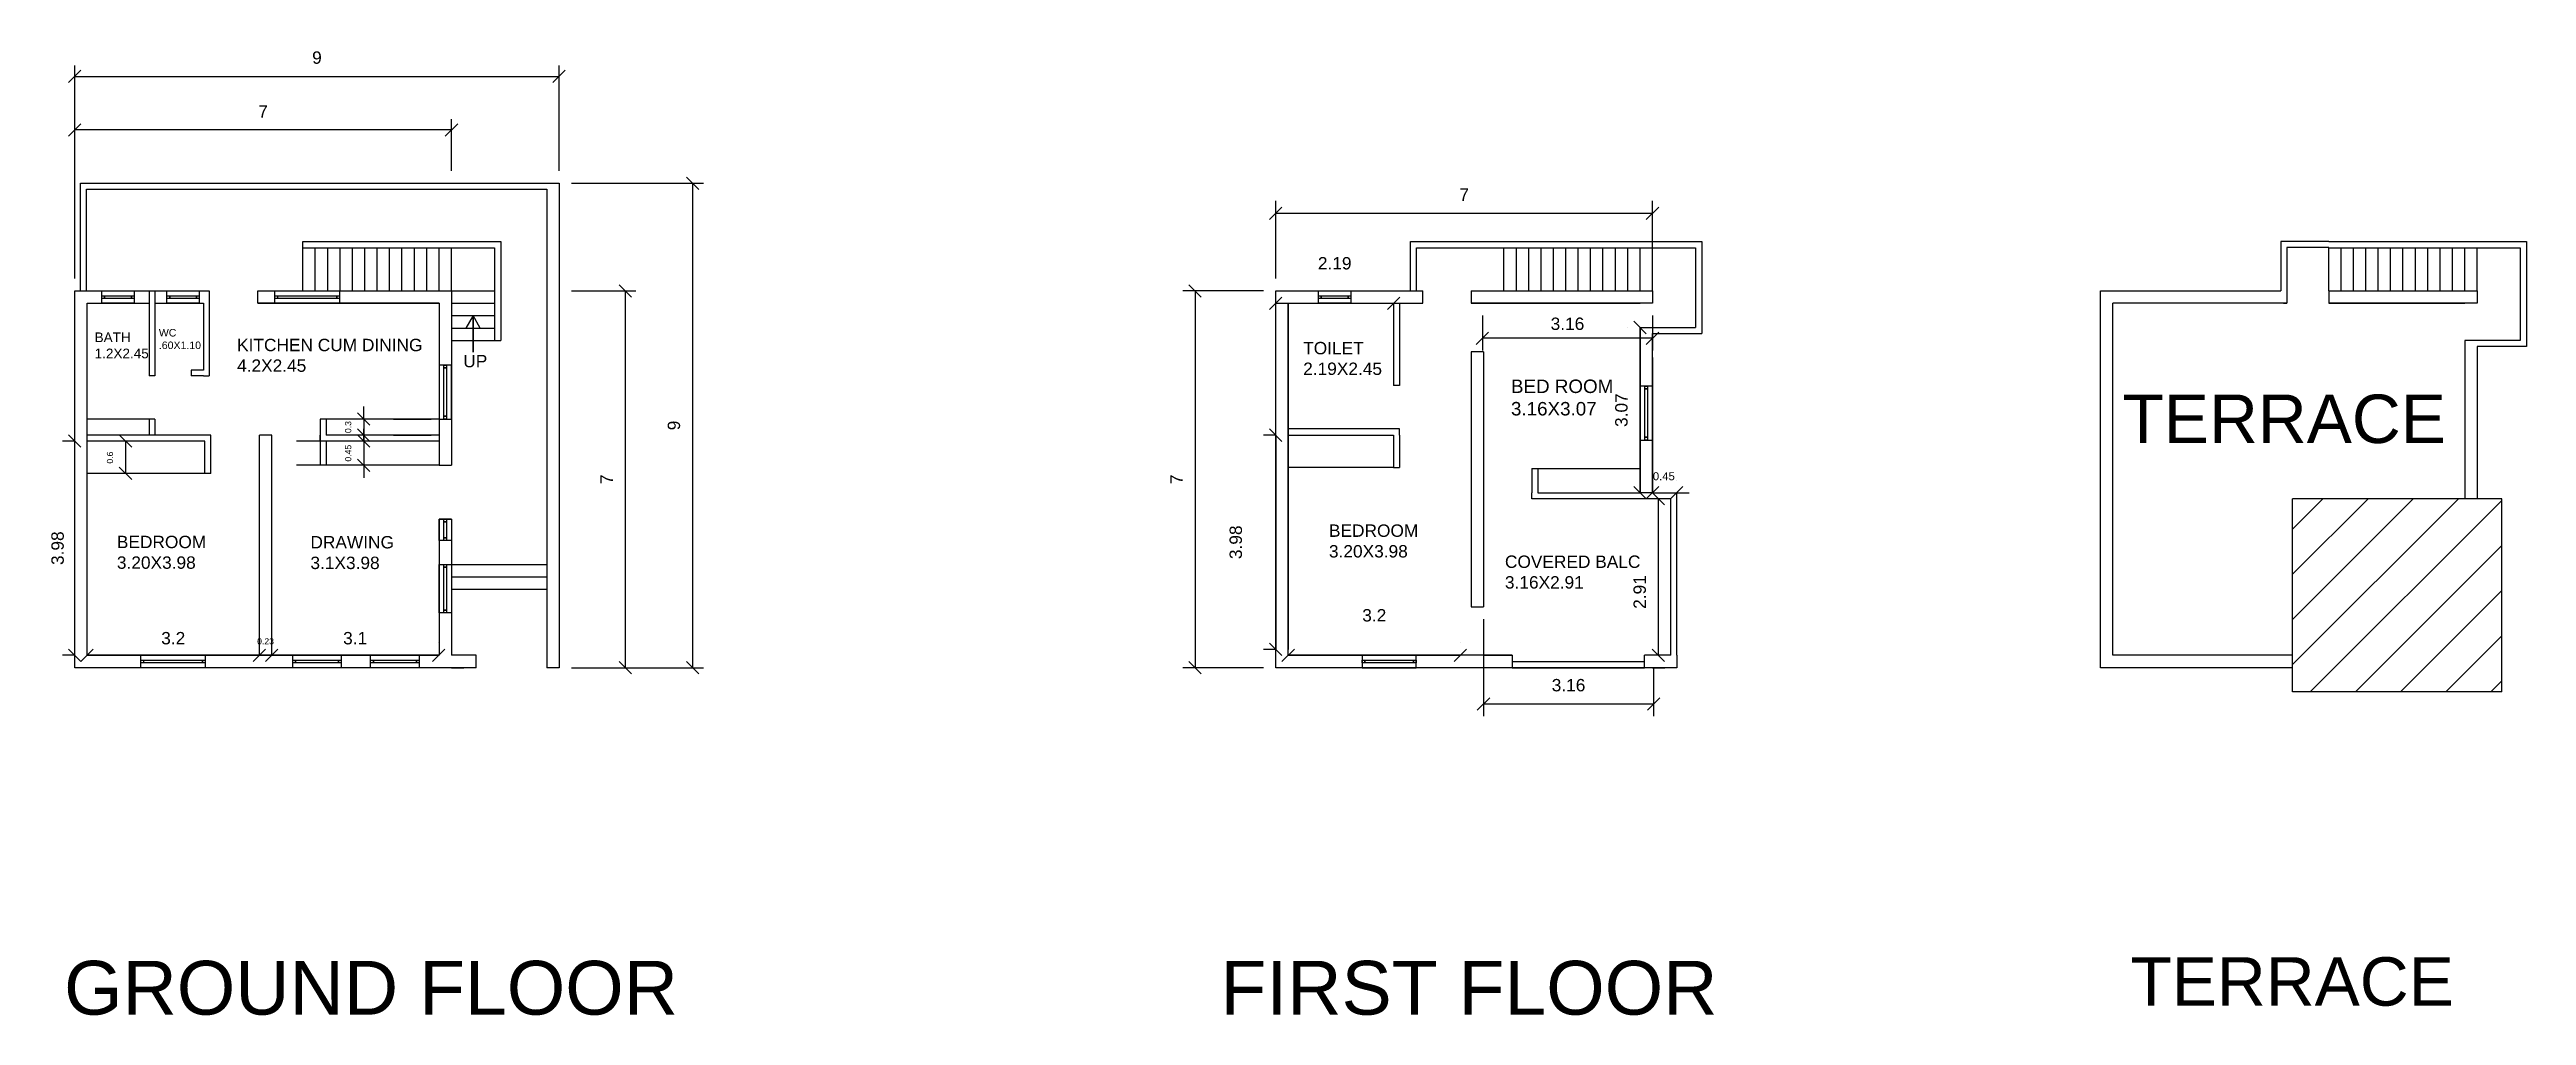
# Model space of a CAD drawing. Header units: metres. Extents: x 1731.6 to 1777.6, y 1634.4 to 1652.4.
import ezdxf

# ---------------------------------------------------------------- set-up
doc = ezdxf.new("R2010")
doc.units = ezdxf.units.M
doc.layers.add('Layer 1', color=5, linetype='Continuous')
doc.styles.get("Standard").update_dxf_attribs({"font": 'arial.ttf'})
doc.dimstyles.new('ISO-25', dxfattribs={"dimtxt": 2.5, "dimasz": 2.5, "dimexe": 1.25, "dimexo": 0.625, "dimtad": 1, "dimtxsty": 'Standard', "dimcen": 2.5, "dimadec": 0, "dimazin": 0, "dimtfac": 1, "dimtmove": 0, "dimatfit": 3, "dimfxl": 1, "dimarcsym": 0})

# ---------------------------------------------------------------- blocks, each defined once
blk = doc.blocks.new('_Oblique')
at = {"color": 0, "linetype": 'ByBlock', "lineweight": -2}
blk.add_line((-0.5, -0.5), (0.5, 0.5), dxfattribs=at)
blk = doc.blocks.new('*D1')
at = {"color": 0, "lineweight": -2, "transparency": 16777216}
for p, q in [((1741.255, 1649.872), (1743.706, 1649.872)), ((1743.506, 1649.872), (1743.506, 1640.872)), ((1741.255, 1640.872), (1743.706, 1640.872))]:
    blk.add_line(p, q, dxfattribs=at)
at = {"layer": 'Defpoints', "color": 0, "transparency": 16777216}
for p in [(1741.025, 1649.872), (1741.025, 1640.872), (1743.506, 1640.872)]:
    blk.add_point(p, dxfattribs=at)
at = {"color": 0, "linetype": 'ByBlock', "lineweight": -2, "transparency": 16777216, "xscale": 0.23, "yscale": 0.23, "zscale": 0.23}
for p, rotation in [((1743.506, 1649.872), 90), ((1743.506, 1640.872), 270)]:
    blk.add_blockref('_Oblique', p, dxfattribs=dict(at, rotation=rotation))
at = {"color": 0, "transparency": 16777216, "insert": (1743.159, 1645.372), "char_height": 0.23, "attachment_point": 5, "rotation": 90}
blk.add_mtext('9', dxfattribs=at)
blk = doc.blocks.new('*D2')
at = {"color": 0, "lineweight": -2, "transparency": 16777216}
for p, q in [((1741.255, 1647.872), (1742.453, 1647.872)), ((1742.253, 1647.872), (1742.253, 1640.872)), ((1741.255, 1640.872), (1742.453, 1640.872))]:
    blk.add_line(p, q, dxfattribs=at)
at = {"layer": 'Defpoints', "color": 0, "transparency": 16777216}
for p in [(1741.025, 1647.872), (1741.025, 1640.872), (1742.253, 1640.872)]:
    blk.add_point(p, dxfattribs=at)
at = {"color": 0, "linetype": 'ByBlock', "lineweight": -2, "transparency": 16777216, "xscale": 0.23, "yscale": 0.23, "zscale": 0.23}
for p, rotation in [((1742.253, 1647.872), 90), ((1742.253, 1640.872), 270)]:
    blk.add_blockref('_Oblique', p, dxfattribs=dict(at, rotation=rotation))
at = {"color": 0, "transparency": 16777216, "insert": (1741.908, 1644.372), "char_height": 0.23, "attachment_point": 5, "rotation": 90}
blk.add_mtext('7', dxfattribs=at)
blk = doc.blocks.new('*D3')
at = {"color": 0, "lineweight": -2, "transparency": 16777216}
for p, q in [((1732.025, 1648.102), (1732.025, 1652.058)), ((1732.025, 1651.858), (1741.025, 1651.858)), ((1741.025, 1650.102), (1741.025, 1652.058))]:
    blk.add_line(p, q, dxfattribs=at)
at = {"layer": 'Defpoints', "color": 0, "transparency": 16777216}
for p in [(1741.025, 1651.858), (1741.025, 1649.872), (1732.025, 1647.872)]:
    blk.add_point(p, dxfattribs=at)
at = {"color": 0, "linetype": 'ByBlock', "lineweight": -2, "transparency": 16777216, "xscale": 0.23, "yscale": 0.23, "zscale": 0.23, "rotation": 180}
blk.add_blockref('_Oblique', (1732.025, 1651.858), dxfattribs=at)
at = {"color": 0, "linetype": 'ByBlock', "lineweight": -2, "transparency": 16777216, "xscale": 0.23, "yscale": 0.23, "zscale": 0.23}
blk.add_blockref('_Oblique', (1741.025, 1651.858), dxfattribs=at)
at = {"color": 0, "transparency": 16777216, "insert": (1736.525, 1652.205), "char_height": 0.23, "attachment_point": 5}
blk.add_mtext('9', dxfattribs=at)
blk = doc.blocks.new('*D4')
at = {"color": 0, "lineweight": -2, "transparency": 16777216}
for p, q in [((1732.025, 1650.102), (1732.025, 1651.062)), ((1739.025, 1650.862), (1732.025, 1650.862)), ((1739.025, 1650.102), (1739.025, 1651.062))]:
    blk.add_line(p, q, dxfattribs=at)
at = {"layer": 'Defpoints', "color": 0, "transparency": 16777216}
for p in [(1732.025, 1650.862), (1732.025, 1649.872), (1739.025, 1649.872)]:
    blk.add_point(p, dxfattribs=at)
at = {"color": 0, "linetype": 'ByBlock', "lineweight": -2, "transparency": 16777216, "xscale": 0.23, "yscale": 0.23, "zscale": 0.23, "rotation": 180}
blk.add_blockref('_Oblique', (1732.025, 1650.862), dxfattribs=at)
at = {"color": 0, "linetype": 'ByBlock', "lineweight": -2, "transparency": 16777216, "xscale": 0.23, "yscale": 0.23, "zscale": 0.23}
blk.add_blockref('_Oblique', (1739.025, 1650.862), dxfattribs=at)
at = {"color": 0, "transparency": 16777216, "insert": (1735.525, 1651.207), "char_height": 0.23, "attachment_point": 5}
blk.add_mtext('7', dxfattribs=at)
blk = doc.blocks.new('*D6')
at = {"color": 0, "lineweight": -2, "transparency": 16777216}
for p, q in [((1732.025, 1645.082), (1731.795, 1645.082)), ((1732.025, 1641.102), (1732.025, 1645.082)), ((1732.025, 1641.102), (1731.795, 1641.102))]:
    blk.add_line(p, q, dxfattribs=at)
at = {"layer": 'Defpoints', "color": 0, "transparency": 16777216}
for p in [(1732.025, 1645.082), (1732.255, 1645.082), (1732.255, 1641.102)]:
    blk.add_point(p, dxfattribs=at)
at = {"color": 0, "linetype": 'ByBlock', "lineweight": -2, "transparency": 16777216, "xscale": 0.23, "yscale": 0.23, "zscale": 0.23}
for p, rotation in [((1732.025, 1645.082), 90), ((1732.025, 1641.102), 270)]:
    blk.add_blockref('_Oblique', p, dxfattribs=dict(at, rotation=rotation))
at = {"color": 0, "transparency": 16777216, "insert": (1731.707, 1643.092), "char_height": 0.23, "attachment_point": 5, "rotation": 90}
blk.add_mtext('3.98', dxfattribs=at)
blk = doc.blocks.new('*D7')
at = {"color": 0, "lineweight": -2, "transparency": 16777216}
for p, q in [((1732.255, 1641.332), (1732.255, 1641.332)), ((1735.455, 1641.332), (1735.455, 1641.332)), ((1732.255, 1641.102), (1735.455, 1641.102))]:
    blk.add_line(p, q, dxfattribs=at)
at = {"layer": 'Defpoints', "color": 0, "transparency": 16777216}
for p in [(1732.255, 1641.102), (1735.455, 1641.102), (1735.455, 1641.102)]:
    blk.add_point(p, dxfattribs=at)
at = {"color": 0, "linetype": 'ByBlock', "lineweight": -2, "transparency": 16777216, "xscale": 0.23, "yscale": 0.23, "zscale": 0.23, "rotation": 180}
blk.add_blockref('_Oblique', (1732.255, 1641.102), dxfattribs=at)
at = {"color": 0, "linetype": 'ByBlock', "lineweight": -2, "transparency": 16777216, "xscale": 0.23, "yscale": 0.23, "zscale": 0.23}
blk.add_blockref('_Oblique', (1735.455, 1641.102), dxfattribs=at)
at = {"color": 0, "transparency": 16777216, "insert": (1733.855, 1641.419), "char_height": 0.23, "attachment_point": 5}
blk.add_mtext('3.2', dxfattribs=at)
blk = doc.blocks.new('*D8')
at = {"color": 0, "lineweight": -2, "transparency": 16777216}
for p, q in [((1735.455, 1641.102), (1735.455, 1641.332)), ((1735.685, 1641.332), (1735.685, 1641.332)), ((1735.455, 1641.102), (1735.225, 1641.102)), ((1735.455, 1641.102), (1735.685, 1641.102)), ((1735.685, 1641.102), (1735.915, 1641.102))]:
    blk.add_line(p, q, dxfattribs=at)
at = {"layer": 'Defpoints', "color": 0, "transparency": 16777216}
for p in [(1735.455, 1640.872), (1735.685, 1641.102), (1735.685, 1641.102)]:
    blk.add_point(p, dxfattribs=at)
at = {"color": 0, "linetype": 'ByBlock', "lineweight": -2, "transparency": 16777216, "xscale": 0.23, "yscale": 0.23, "zscale": 0.23}
blk.add_blockref('_Oblique', (1735.455, 1641.102), dxfattribs=at)
at = {"color": 0, "linetype": 'ByBlock', "lineweight": -2, "transparency": 16777216, "xscale": 0.23, "yscale": 0.23, "zscale": 0.23, "rotation": 180}
blk.add_blockref('_Oblique', (1735.685, 1641.102), dxfattribs=at)
at = {"color": 0, "transparency": 16777216, "insert": (1735.57, 1641.361), "char_height": 0.115, "attachment_point": 5}
blk.add_mtext('0.23', dxfattribs=at)
blk = doc.blocks.new('*D9')
at = {"color": 0, "lineweight": -2, "transparency": 16777216}
for p, q in [((1735.685, 1641.332), (1735.685, 1641.332)), ((1738.785, 1641.332), (1738.785, 1641.332)), ((1735.685, 1641.102), (1738.785, 1641.102))]:
    blk.add_line(p, q, dxfattribs=at)
at = {"layer": 'Defpoints', "color": 0, "transparency": 16777216}
for p in [(1735.685, 1641.102), (1738.785, 1641.102), (1738.785, 1641.102)]:
    blk.add_point(p, dxfattribs=at)
at = {"color": 0, "linetype": 'ByBlock', "lineweight": -2, "transparency": 16777216, "xscale": 0.23, "yscale": 0.23, "zscale": 0.23, "rotation": 180}
blk.add_blockref('_Oblique', (1735.685, 1641.102), dxfattribs=at)
at = {"color": 0, "linetype": 'ByBlock', "lineweight": -2, "transparency": 16777216, "xscale": 0.23, "yscale": 0.23, "zscale": 0.23}
blk.add_blockref('_Oblique', (1738.785, 1641.102), dxfattribs=at)
at = {"color": 0, "transparency": 16777216, "insert": (1737.235, 1641.419), "char_height": 0.23, "attachment_point": 5}
blk.add_mtext('3.1', dxfattribs=at)
blk = doc.blocks.new('*D10')
at = {"color": 0, "lineweight": -2, "transparency": 16777216}
for p, q in [((1732.755, 1645.082), (1732.738, 1645.082)), ((1732.968, 1645.082), (1732.968, 1644.482)), ((1732.755, 1644.482), (1732.738, 1644.482))]:
    blk.add_line(p, q, dxfattribs=at)
at = {"layer": 'Defpoints', "color": 0, "transparency": 16777216}
for p in [(1732.985, 1645.082), (1732.968, 1644.482), (1732.985, 1644.482)]:
    blk.add_point(p, dxfattribs=at)
at = {"color": 0, "linetype": 'ByBlock', "lineweight": -2, "transparency": 16777216, "xscale": 0.23, "yscale": 0.23, "zscale": 0.23}
for p, rotation in [((1732.968, 1645.082), 90), ((1732.968, 1644.482), 270)]:
    blk.add_blockref('_Oblique', p, dxfattribs=dict(at, rotation=rotation))
at = {"color": 0, "transparency": 16777216, "insert": (1732.68, 1644.775), "char_height": 0.115, "attachment_point": 5, "rotation": 90}
blk.add_mtext('0.6', dxfattribs=at)
blk = doc.blocks.new('*D11')
at = {"color": 0, "lineweight": -2, "transparency": 16777216}
for p, q in [((1736.77, 1645.082), (1736.145, 1645.082)), ((1737.395, 1645.082), (1737.395, 1645.312)), ((1737.395, 1645.082), (1737.395, 1644.632)), ((1736.77, 1644.632), (1736.145, 1644.632)), ((1737.395, 1644.632), (1737.395, 1644.402))]:
    blk.add_line(p, q, dxfattribs=at)
at = {"layer": 'Defpoints', "color": 0, "transparency": 16777216}
for p in [(1737.395, 1645.082), (1737.395, 1644.632), (1737.395, 1644.632)]:
    blk.add_point(p, dxfattribs=at)
at = {"color": 0, "linetype": 'ByBlock', "lineweight": -2, "transparency": 16777216, "xscale": 0.23, "yscale": 0.23, "zscale": 0.23}
for p, rotation in [((1737.395, 1645.082), 270), ((1737.395, 1644.632), 90)]:
    blk.add_blockref('_Oblique', p, dxfattribs=dict(at, rotation=rotation))
at = {"color": 0, "transparency": 16777216, "insert": (1737.106, 1644.857), "char_height": 0.115, "attachment_point": 5, "rotation": 90}
blk.add_mtext('0.45', dxfattribs=at)
blk = doc.blocks.new('*D12')
at = {"color": 0, "lineweight": -2, "transparency": 16777216}
for p, q in [((1737.395, 1645.492), (1737.395, 1645.722)), ((1737.395, 1645.492), (1737.395, 1645.192)), ((1737.947, 1645.492), (1738.645, 1645.492)), ((1737.395, 1645.192), (1737.395, 1644.962)), ((1737.947, 1645.192), (1738.645, 1645.192))]:
    blk.add_line(p, q, dxfattribs=at)
at = {"layer": 'Defpoints', "color": 0, "transparency": 16777216}
for p in [(1737.322, 1645.492), (1737.322, 1645.192), (1737.395, 1645.192)]:
    blk.add_point(p, dxfattribs=at)
at = {"color": 0, "linetype": 'ByBlock', "lineweight": -2, "transparency": 16777216, "xscale": 0.23, "yscale": 0.23, "zscale": 0.23}
for p, rotation in [((1737.395, 1645.492), 270), ((1737.395, 1645.192), 90)]:
    blk.add_blockref('_Oblique', p, dxfattribs=dict(at, rotation=rotation))
at = {"color": 0, "transparency": 16777216, "insert": (1737.106, 1645.342), "char_height": 0.115, "attachment_point": 5, "rotation": 90}
blk.add_mtext('0.3', dxfattribs=at)
blk = doc.blocks.new('*D14')
at = {"color": 0, "lineweight": -2, "transparency": 16777216}
for p, q in [((1761.341, 1644.122), (1761.111, 1644.122)), ((1761.341, 1644.352), (1761.341, 1644.352)), ((1761.341, 1644.122), (1761.791, 1644.122)), ((1761.791, 1644.352), (1761.791, 1644.352)), ((1761.791, 1644.122), (1762.021, 1644.122))]:
    blk.add_line(p, q, dxfattribs=at)
at = {"layer": 'Defpoints', "color": 0, "transparency": 16777216}
for p in [(1761.341, 1644.122), (1761.791, 1644.122), (1761.791, 1644.122)]:
    blk.add_point(p, dxfattribs=at)
at = {"color": 0, "linetype": 'ByBlock', "lineweight": -2, "transparency": 16777216, "xscale": 0.23, "yscale": 0.23, "zscale": 0.23}
blk.add_blockref('_Oblique', (1761.341, 1644.122), dxfattribs=at)
at = {"color": 0, "linetype": 'ByBlock', "lineweight": -2, "transparency": 16777216, "xscale": 0.23, "yscale": 0.23, "zscale": 0.23, "rotation": 180}
blk.add_blockref('_Oblique', (1761.791, 1644.122), dxfattribs=at)
at = {"color": 0, "transparency": 16777216, "insert": (1761.551, 1644.428), "char_height": 0.15, "attachment_point": 5}
blk.add_mtext('0.45', dxfattribs=at)
blk = doc.blocks.new('*D15')
at = {"color": 0, "lineweight": -2, "transparency": 16777216}
for p, q in [((1758.201, 1641.772), (1758.201, 1639.969)), ((1761.361, 1640.872), (1761.361, 1639.969)), ((1758.201, 1640.199), (1761.361, 1640.199))]:
    blk.add_line(p, q, dxfattribs=at)
at = {"layer": 'Defpoints', "color": 0, "transparency": 16777216}
for p in [(1758.201, 1642.002), (1761.361, 1641.102), (1761.361, 1640.199)]:
    blk.add_point(p, dxfattribs=at)
at = {"color": 0, "linetype": 'ByBlock', "lineweight": -2, "transparency": 16777216, "xscale": 0.23, "yscale": 0.23, "zscale": 0.23, "rotation": 180}
blk.add_blockref('_Oblique', (1758.201, 1640.199), dxfattribs=at)
at = {"color": 0, "linetype": 'ByBlock', "lineweight": -2, "transparency": 16777216, "xscale": 0.23, "yscale": 0.23, "zscale": 0.23}
blk.add_blockref('_Oblique', (1761.361, 1640.199), dxfattribs=at)
at = {"color": 0, "transparency": 16777216, "insert": (1759.781, 1640.546), "char_height": 0.23, "attachment_point": 5}
blk.add_mtext('3.16', dxfattribs=at)
blk = doc.blocks.new('*D16')
at = {"color": 0, "lineweight": -2, "transparency": 16777216}
for p, q in [((1761.451, 1644.012), (1761.221, 1644.012)), ((1761.451, 1641.102), (1761.451, 1644.012)), ((1761.451, 1641.102), (1761.221, 1641.102))]:
    blk.add_line(p, q, dxfattribs=at)
at = {"layer": 'Defpoints', "color": 0, "transparency": 16777216}
for p in [(1761.451, 1644.012), (1761.681, 1644.012), (1761.681, 1641.102)]:
    blk.add_point(p, dxfattribs=at)
at = {"color": 0, "linetype": 'ByBlock', "lineweight": -2, "transparency": 16777216, "xscale": 0.23, "yscale": 0.23, "zscale": 0.23}
for p, rotation in [((1761.451, 1644.012), 90), ((1761.451, 1641.102), 270)]:
    blk.add_blockref('_Oblique', p, dxfattribs=dict(at, rotation=rotation))
at = {"color": 0, "transparency": 16777216, "insert": (1761.104, 1642.278), "char_height": 0.23, "attachment_point": 5, "rotation": 90}
blk.add_mtext('2.91', dxfattribs=at)
blk = doc.blocks.new('*D17')
at = {"color": 0, "lineweight": -2, "transparency": 16777216}
for p, q in [((1754.111, 1647.872), (1752.612, 1647.872)), ((1752.842, 1647.872), (1752.842, 1640.872)), ((1754.111, 1640.872), (1752.612, 1640.872))]:
    blk.add_line(p, q, dxfattribs=at)
at = {"layer": 'Defpoints', "color": 0, "transparency": 16777216}
for p in [(1754.341, 1647.872), (1752.842, 1640.872), (1754.341, 1640.872)]:
    blk.add_point(p, dxfattribs=at)
at = {"color": 0, "linetype": 'ByBlock', "lineweight": -2, "transparency": 16777216, "xscale": 0.23, "yscale": 0.23, "zscale": 0.23}
for p, rotation in [((1752.842, 1647.872), 90), ((1752.842, 1640.872), 270)]:
    blk.add_blockref('_Oblique', p, dxfattribs=dict(at, rotation=rotation))
at = {"color": 0, "transparency": 16777216, "insert": (1752.497, 1644.372), "char_height": 0.23, "attachment_point": 5, "rotation": 90}
blk.add_mtext('7', dxfattribs=at)
blk = doc.blocks.new('*D18')
at = {"color": 0, "lineweight": -2, "transparency": 16777216}
for p, q in [((1754.341, 1648.102), (1754.341, 1649.545)), ((1761.341, 1648.102), (1761.341, 1649.545)), ((1754.341, 1649.315), (1761.341, 1649.315))]:
    blk.add_line(p, q, dxfattribs=at)
at = {"layer": 'Defpoints', "color": 0, "transparency": 16777216}
for p in [(1761.341, 1649.315), (1754.341, 1647.872), (1761.341, 1647.872)]:
    blk.add_point(p, dxfattribs=at)
at = {"color": 0, "linetype": 'ByBlock', "lineweight": -2, "transparency": 16777216, "xscale": 0.23, "yscale": 0.23, "zscale": 0.23, "rotation": 180}
blk.add_blockref('_Oblique', (1754.341, 1649.315), dxfattribs=at)
at = {"color": 0, "linetype": 'ByBlock', "lineweight": -2, "transparency": 16777216, "xscale": 0.23, "yscale": 0.23, "zscale": 0.23}
blk.add_blockref('_Oblique', (1761.341, 1649.315), dxfattribs=at)
at = {"color": 0, "transparency": 16777216, "insert": (1757.841, 1649.66), "char_height": 0.23, "attachment_point": 5}
blk.add_mtext('7', dxfattribs=at)
blk = doc.blocks.new('*D19')
at = {"color": 0, "lineweight": -2, "transparency": 16777216}
for p, q in [((1760.881, 1647.192), (1760.881, 1647.192)), ((1761.111, 1644.122), (1761.111, 1647.192)), ((1760.881, 1644.122), (1760.881, 1644.122))]:
    blk.add_line(p, q, dxfattribs=at)
at = {"layer": 'Defpoints', "color": 0, "transparency": 16777216}
for p in [(1761.111, 1647.192), (1761.111, 1647.192), (1761.111, 1644.122)]:
    blk.add_point(p, dxfattribs=at)
at = {"color": 0, "linetype": 'ByBlock', "lineweight": -2, "transparency": 16777216, "xscale": 0.23, "yscale": 0.23, "zscale": 0.23}
for p, rotation in [((1761.111, 1647.192), 90), ((1761.111, 1644.122), 270)]:
    blk.add_blockref('_Oblique', p, dxfattribs=dict(at, rotation=rotation))
at = {"color": 0, "transparency": 16777216, "insert": (1760.764, 1645.657), "char_height": 0.23, "attachment_point": 5, "rotation": 90}
blk.add_mtext('3.07', dxfattribs=at)
blk = doc.blocks.new('*D20')
at = {"color": 0, "lineweight": -2, "transparency": 16777216}
for p, q in [((1758.181, 1647.412), (1758.181, 1646.762)), ((1761.341, 1647.412), (1761.341, 1646.762)), ((1761.341, 1646.992), (1758.181, 1646.992))]:
    blk.add_line(p, q, dxfattribs=at)
at = {"layer": 'Defpoints', "color": 0, "transparency": 16777216}
for p in [(1758.181, 1647.642), (1761.341, 1647.642), (1758.181, 1646.992)]:
    blk.add_point(p, dxfattribs=at)
at = {"color": 0, "linetype": 'ByBlock', "lineweight": -2, "transparency": 16777216, "xscale": 0.23, "yscale": 0.23, "zscale": 0.23, "rotation": 180}
blk.add_blockref('_Oblique', (1758.181, 1646.992), dxfattribs=at)
at = {"color": 0, "linetype": 'ByBlock', "lineweight": -2, "transparency": 16777216, "xscale": 0.23, "yscale": 0.23, "zscale": 0.23}
blk.add_blockref('_Oblique', (1761.341, 1646.992), dxfattribs=at)
at = {"color": 0, "transparency": 16777216, "insert": (1759.761, 1647.26), "char_height": 0.23, "attachment_point": 5}
blk.add_mtext('3.16', dxfattribs=at)
blk = doc.blocks.new('*D21')
at = {"color": 0, "lineweight": -2, "transparency": 16777216}
for p, q in [((1754.341, 1647.872), (1754.341, 1647.872)), ((1754.341, 1647.642), (1756.531, 1647.642)), ((1756.531, 1647.872), (1756.531, 1647.872))]:
    blk.add_line(p, q, dxfattribs=at)
at = {"layer": 'Defpoints', "color": 0, "transparency": 16777216}
for p in [(1754.341, 1647.642), (1756.531, 1647.642), (1756.531, 1647.642)]:
    blk.add_point(p, dxfattribs=at)
at = {"color": 0, "linetype": 'ByBlock', "lineweight": -2, "transparency": 16777216, "xscale": 0.23, "yscale": 0.23, "zscale": 0.23, "rotation": 180}
blk.add_blockref('_Oblique', (1754.341, 1647.642), dxfattribs=at)
at = {"color": 0, "linetype": 'ByBlock', "lineweight": -2, "transparency": 16777216, "xscale": 0.23, "yscale": 0.23, "zscale": 0.23}
blk.add_blockref('_Oblique', (1756.531, 1647.642), dxfattribs=at)
at = {"color": 0, "transparency": 16777216, "insert": (1755.436, 1648.384), "char_height": 0.23, "attachment_point": 5}
blk.add_mtext('2.19', dxfattribs=at)
blk = doc.blocks.new('*D22')
at = {"color": 0, "lineweight": -2, "transparency": 16777216}
for p, q in [((1754.571, 1641.332), (1754.571, 1641.332)), ((1757.771, 1641.332), (1757.771, 1641.332)), ((1754.571, 1641.102), (1757.771, 1641.102))]:
    blk.add_line(p, q, dxfattribs=at)
at = {"layer": 'Defpoints', "color": 0, "transparency": 16777216}
for p in [(1754.571, 1641.102), (1757.771, 1641.102), (1757.771, 1641.102)]:
    blk.add_point(p, dxfattribs=at)
at = {"color": 0, "linetype": 'ByBlock', "lineweight": -2, "transparency": 16777216, "xscale": 0.23, "yscale": 0.23, "zscale": 0.23, "rotation": 180}
blk.add_blockref('_Oblique', (1754.571, 1641.102), dxfattribs=at)
at = {"color": 0, "linetype": 'ByBlock', "lineweight": -2, "transparency": 16777216, "xscale": 0.23, "yscale": 0.23, "zscale": 0.23}
blk.add_blockref('_Oblique', (1757.771, 1641.102), dxfattribs=at)
at = {"color": 0, "transparency": 16777216, "insert": (1756.171, 1641.844), "char_height": 0.23, "attachment_point": 5}
blk.add_mtext('3.2', dxfattribs=at)
blk = doc.blocks.new('*D23')
at = {"color": 0, "lineweight": -2, "transparency": 16777216}
for p, q in [((1754.341, 1645.192), (1754.111, 1645.192)), ((1754.341, 1645.192), (1754.341, 1641.212)), ((1754.341, 1641.212), (1754.111, 1641.212))]:
    blk.add_line(p, q, dxfattribs=at)
at = {"layer": 'Defpoints', "color": 0, "transparency": 16777216}
for p in [(1754.571, 1645.192), (1754.341, 1641.212), (1754.571, 1641.212)]:
    blk.add_point(p, dxfattribs=at)
at = {"color": 0, "linetype": 'ByBlock', "lineweight": -2, "transparency": 16777216, "xscale": 0.23, "yscale": 0.23, "zscale": 0.23}
for p, rotation in [((1754.341, 1645.192), 90), ((1754.341, 1641.212), 270)]:
    blk.add_blockref('_Oblique', p, dxfattribs=dict(at, rotation=rotation))
at = {"color": 0, "transparency": 16777216, "insert": (1753.599, 1643.202), "char_height": 0.23, "attachment_point": 5, "rotation": 90}
blk.add_mtext('3.98', dxfattribs=at)

msp = doc.modelspace()

# ---------------------------------------------------------------- hatches: boundary and pattern name
h = msp.add_hatch()
h.set_pattern_fill('ANSI31', color=256, scale=0.186781)
h.set_pattern_definition([(45, (-13.8993, 2.24267), (-0.4193349, 0.4193349), [])])
h.paths.add_polyline_path([(1777.122, 1644.012), (1776.665, 1644.012), (1776.435, 1644.012), (1773.233, 1644.012), (1773.233, 1641.102), (1773.233, 1640.872), (1773.233, 1640.422), (1777.122, 1640.422), (1777.122, 1640.872), (1777.122, 1641.102)])

# ---------------------------------------------------------------- linework, layer by layer
for p, q in [((1732.133, 1649.872), (1741.025, 1649.872)), ((1732.133, 1647.872), (1732.133, 1649.872)), ((1732.243, 1647.872), (1732.243, 1649.762)), ((1732.243, 1649.762), (1740.795, 1649.762)), ((1740.795, 1649.762), (1740.795, 1640.872)), ((1741.025, 1649.872), (1741.025, 1640.872)), ((1736.265, 1647.872), (1736.265, 1648.787)), ((1736.265, 1648.787), (1739.94, 1648.787)), ((1736.265, 1648.672), (1739.825, 1648.672)), ((1736.495, 1647.872), (1736.495, 1648.672)), ((1736.725, 1647.872), (1736.725, 1648.672)), ((1736.955, 1647.872), (1736.955, 1648.672)), ((1737.185, 1647.872), (1737.185, 1648.672)), ((1737.415, 1647.872), (1737.415, 1648.672)), ((1737.645, 1647.872), (1737.645, 1648.672)), ((1737.875, 1647.872), (1737.875, 1648.672)), ((1738.105, 1647.872), (1738.105, 1648.672)), ((1738.335, 1647.872), (1738.335, 1648.672)), ((1738.565, 1647.872), (1738.565, 1648.672)), ((1738.795, 1647.872), (1738.795, 1648.672)), ((1739.025, 1647.872), (1739.025, 1648.672)), ((1739.825, 1648.672), (1739.825, 1646.952)), ((1739.94, 1648.787), (1739.94, 1646.952)), ((1756.843, 1648.787), (1758.581, 1648.787)), ((1756.843, 1647.872), (1756.843, 1648.787)), ((1756.953, 1647.872), (1756.953, 1648.672)), ((1756.953, 1648.672), (1758.581, 1648.672)), ((1758.581, 1648.787), (1762.256, 1648.787)), ((1758.581, 1648.672), (1762.141, 1648.672)), ((1758.581, 1647.872), (1758.581, 1648.672)), ((1758.811, 1647.872), (1758.811, 1648.672)), ((1759.041, 1647.872), (1759.041, 1648.672)), ((1759.271, 1647.872), (1759.271, 1648.672)), ((1759.501, 1647.872), (1759.501, 1648.672)), ((1759.731, 1647.872), (1759.731, 1648.672)), ((1759.961, 1647.872), (1759.961, 1648.672)), ((1760.191, 1647.872), (1760.191, 1648.672)), ((1760.421, 1647.872), (1760.421, 1648.672)), ((1760.651, 1647.872), (1760.651, 1648.672)), ((1760.881, 1647.872), (1760.881, 1648.672)), ((1761.111, 1647.872), (1761.111, 1648.672)), ((1761.341, 1647.872), (1761.341, 1648.672)), ((1762.141, 1648.672), (1762.141, 1647.192)), ((1762.256, 1648.787), (1762.256, 1647.082)), ((1773.905, 1648.787), (1773.015, 1648.787)), ((1773.015, 1648.787), (1773.015, 1647.872)), ((1773.905, 1648.677), (1773.125, 1648.677)), ((1773.125, 1648.677), (1773.125, 1647.872)), ((1773.905, 1648.787), (1777.58, 1648.787)), ((1773.905, 1647.872), (1773.905, 1648.677)), ((1773.905, 1648.672), (1777.465, 1648.672)), ((1774.135, 1647.872), (1774.135, 1648.672)), ((1774.365, 1647.872), (1774.365, 1648.672)), ((1774.595, 1647.872), (1774.595, 1648.672)), ((1774.825, 1647.872), (1774.825, 1648.672)), ((1775.055, 1647.872), (1775.055, 1648.672)), ((1775.285, 1647.872), (1775.285, 1648.672)), ((1775.515, 1647.872), (1775.515, 1648.672)), ((1775.745, 1647.872), (1775.745, 1648.672)), ((1775.975, 1647.872), (1775.975, 1648.672)), ((1776.205, 1647.872), (1776.205, 1648.672)), ((1776.435, 1647.872), (1776.435, 1648.672)), ((1776.665, 1647.872), (1776.665, 1648.672)), ((1777.465, 1648.672), (1777.465, 1646.952)), ((1777.58, 1648.787), (1777.58, 1646.952)), ((1732.025, 1640.872), (1732.025, 1647.872)), ((1732.025, 1647.872), (1734.525, 1647.872)), ((1732.255, 1647.642), (1733.405, 1647.642)), ((1732.255, 1641.102), (1732.255, 1647.642)), ((1733.405, 1647.872), (1733.405, 1646.292)), ((1733.515, 1647.872), (1733.515, 1646.292)), ((1733.515, 1647.642), (1734.415, 1647.642)), ((1734.415, 1647.642), (1734.415, 1646.402)), ((1734.525, 1647.872), (1734.525, 1646.292)), ((1734.525, 1647.642), (1734.525, 1646.292)), ((1735.425, 1647.642), (1735.425, 1647.872)), ((1735.425, 1647.872), (1739.025, 1647.872)), ((1738.795, 1647.642), (1735.425, 1647.642)), ((1735.425, 1647.642), (1738.795, 1647.642)), ((1738.795, 1647.642), (1738.795, 1644.632)), ((1739.025, 1647.872), (1739.025, 1644.632)), ((1739.025, 1647.872), (1739.825, 1647.872)), ((1739.025, 1647.642), (1739.825, 1647.642)), ((1754.341, 1640.872), (1754.341, 1647.872)), ((1754.341, 1647.872), (1757.071, 1647.872)), ((1754.341, 1647.872), (1756.531, 1647.872)), ((1754.571, 1641.102), (1754.571, 1647.642)), ((1754.571, 1647.642), (1757.071, 1647.642)), ((1754.571, 1647.642), (1754.571, 1645.192)), ((1756.531, 1647.642), (1756.531, 1646.112)), ((1756.641, 1647.642), (1756.641, 1646.112)), ((1757.071, 1647.642), (1757.071, 1647.872)), ((1757.971, 1647.872), (1761.341, 1647.872)), ((1757.971, 1647.872), (1757.971, 1647.642)), ((1757.971, 1647.642), (1761.111, 1647.642)), ((1761.341, 1647.642), (1757.971, 1647.642)), ((1761.341, 1647.642), (1758.181, 1647.642)), ((1761.341, 1647.872), (1761.341, 1647.642)), ((1769.665, 1640.872), (1769.665, 1647.872)), ((1769.665, 1647.872), (1773.015, 1647.872)), ((1769.895, 1641.102), (1769.895, 1647.642)), ((1773.125, 1647.642), (1769.895, 1647.642)), ((1773.065, 1647.642), (1773.125, 1647.642)), ((1773.125, 1647.872), (1773.125, 1647.872)), ((1773.125, 1647.872), (1773.125, 1647.642)), ((1773.905, 1647.872), (1776.665, 1647.872)), ((1773.905, 1647.872), (1773.905, 1647.642)), ((1776.665, 1647.642), (1773.905, 1647.642)), ((1773.905, 1647.642), (1776.435, 1647.642)), ((1776.665, 1647.872), (1776.665, 1647.642)), ((1739.025, 1647.412), (1739.825, 1647.412)), ((1739.025, 1647.182), (1739.825, 1647.182)), ((1739.425, 1647.412), (1739.292, 1647.182)), ((1739.292, 1647.182), (1739.558, 1647.182)), ((1739.425, 1647.412), (1739.425, 1646.731)), ((1739.425, 1646.731), (1739.425, 1647.412)), ((1739.558, 1647.182), (1739.425, 1647.412)), ((1761.111, 1647.192), (1761.111, 1644.122)), ((1761.111, 1647.192), (1762.141, 1647.192)), ((1739.025, 1646.952), (1739.94, 1646.952)), ((1757.971, 1646.742), (1757.971, 1642.002)), ((1758.201, 1646.742), (1757.971, 1646.742)), ((1758.201, 1646.742), (1758.201, 1642.002)), ((1761.341, 1644.122), (1761.341, 1647.082)), ((1761.341, 1647.082), (1762.256, 1647.082)), ((1776.435, 1646.952), (1776.435, 1644.012)), ((1777.465, 1646.952), (1776.435, 1646.952)), ((1777.58, 1646.842), (1776.665, 1646.842)), ((1776.665, 1646.842), (1776.665, 1644.012)), ((1777.58, 1646.952), (1777.58, 1646.842)), ((1733.515, 1646.292), (1733.405, 1646.292)), ((1734.415, 1646.402), (1734.185, 1646.402)), ((1734.185, 1646.402), (1734.185, 1646.292)), ((1734.415, 1646.292), (1734.185, 1646.292)), ((1734.415, 1646.292), (1734.525, 1646.292)), ((1761.341, 1646.632), (1761.341, 1644.122)), ((1756.641, 1646.112), (1756.531, 1646.112)), ((1733.515, 1645.492), (1732.255, 1645.492)), ((1733.405, 1645.492), (1733.405, 1645.192)), ((1733.515, 1645.492), (1733.515, 1645.192)), ((1738.795, 1645.492), (1736.585, 1645.492)), ((1736.585, 1645.492), (1736.585, 1644.632)), ((1736.695, 1645.492), (1736.695, 1645.192)), ((1734.555, 1645.192), (1732.255, 1645.192)), ((1734.445, 1645.082), (1732.255, 1645.082)), ((1734.445, 1644.482), (1734.445, 1645.082)), ((1734.555, 1645.082), (1734.555, 1645.192)), ((1734.555, 1644.482), (1734.555, 1645.082)), ((1735.455, 1641.102), (1735.455, 1645.192)), ((1735.685, 1645.192), (1735.455, 1645.192)), ((1735.685, 1641.102), (1735.685, 1645.192)), ((1736.585, 1645.082), (1736.585, 1645.192)), ((1738.795, 1645.192), (1736.695, 1645.192)), ((1738.795, 1645.082), (1736.695, 1645.082)), ((1736.695, 1645.082), (1736.695, 1644.632)), ((1756.641, 1645.312), (1754.571, 1645.312)), ((1754.571, 1645.192), (1756.531, 1645.192)), ((1754.571, 1645.192), (1754.571, 1641.212)), ((1756.531, 1645.192), (1756.531, 1644.592)), ((1756.641, 1645.192), (1756.641, 1645.312)), ((1756.641, 1645.192), (1756.641, 1644.592)), ((1734.555, 1644.482), (1732.255, 1644.482)), ((1738.795, 1644.632), (1736.585, 1644.632)), ((1738.795, 1644.632), (1739.025, 1644.632)), ((1756.531, 1644.592), (1754.571, 1644.592)), ((1756.531, 1644.592), (1756.641, 1644.592)), ((1759.101, 1644.572), (1761.111, 1644.572)), ((1759.101, 1644.572), (1759.101, 1644.122)), ((1759.211, 1644.572), (1759.211, 1644.122)), ((1759.101, 1644.012), (1759.101, 1644.122)), ((1761.681, 1644.012), (1759.101, 1644.012)), ((1759.211, 1644.122), (1761.111, 1644.122)), ((1759.211, 1644.122), (1761.111, 1644.122)), ((1761.341, 1644.122), (1761.791, 1644.122)), ((1761.681, 1641.102), (1761.681, 1644.012)), ((1761.791, 1641.102), (1761.791, 1644.122)), ((1777.122, 1644.012), (1773.233, 1644.012)), ((1773.233, 1640.422), (1773.233, 1644.012)), ((1777.122, 1640.422), (1777.122, 1644.012)), ((1739.025, 1643.632), (1738.795, 1643.632)), ((1738.795, 1643.632), (1738.795, 1641.102)), ((1739.025, 1643.632), (1739.025, 1641.102)), ((1739.025, 1642.789), (1740.795, 1642.789)), ((1739.025, 1642.559), (1740.795, 1642.559)), ((1739.025, 1642.329), (1740.795, 1642.329)), ((1757.971, 1642.002), (1758.201, 1642.002)), ((1739.482, 1640.872), (1732.025, 1640.872)), ((1738.795, 1641.102), (1732.255, 1641.102)), ((1735.685, 1641.102), (1738.795, 1641.102)), ((1739.482, 1641.102), (1739.025, 1641.102)), ((1739.025, 1640.872), (1739.255, 1640.872)), ((1739.025, 1640.872), (1739.255, 1640.872)), ((1739.482, 1640.872), (1739.482, 1641.102)), ((1741.025, 1640.872), (1740.795, 1640.872)), ((1761.791, 1640.872), (1754.341, 1640.872)), ((1757.971, 1641.102), (1754.571, 1641.102)), ((1758.201, 1641.102), (1757.971, 1641.102)), ((1758.736, 1641.102), (1758.201, 1641.102)), ((1758.201, 1641.102), (1758.736, 1641.102)), ((1758.736, 1641.102), (1758.736, 1640.872)), ((1761.194, 1640.982), (1758.736, 1640.982)), ((1758.736, 1640.872), (1761.194, 1640.872)), ((1761.681, 1641.102), (1761.194, 1641.102)), ((1761.194, 1640.872), (1761.194, 1641.102)), ((1761.341, 1640.872), (1761.571, 1640.872)), ((1761.341, 1640.872), (1761.571, 1640.872)), ((1761.681, 1641.102), (1761.681, 1641.102)), ((1761.791, 1641.102), (1761.791, 1640.872)), ((1773.233, 1640.872), (1769.665, 1640.872)), ((1773.233, 1641.102), (1769.895, 1641.102)), ((1777.122, 1640.422), (1773.233, 1640.422))]:
    msp.add_line(p, q)
msp.add_lwpolyline([(1777.122, 1640.872), (1777.122, 1641.102)])
at = {"layer": 'Layer 1'}
for p, q in [((1735.743, 1647.872), (1736.943, 1647.872)), ((1735.743, 1647.642), (1735.743, 1647.872)), ((1736.943, 1647.642), (1735.743, 1647.642)), ((1735.793, 1647.782), (1736.893, 1647.782)), ((1736.893, 1647.732), (1735.793, 1647.732)), ((1736.893, 1647.782), (1736.893, 1647.732)), ((1736.943, 1647.872), (1736.943, 1647.642)), ((1739.025, 1646.492), (1738.795, 1646.492)), ((1738.795, 1646.492), (1738.795, 1645.492)), ((1739.025, 1645.492), (1739.025, 1646.492)), ((1761.341, 1646.102), (1761.111, 1646.102)), ((1761.111, 1646.102), (1761.111, 1645.102)), ((1761.341, 1645.102), (1761.341, 1646.102)), ((1738.795, 1645.492), (1739.025, 1645.492)), ((1761.111, 1645.102), (1761.341, 1645.102)), ((1738.795, 1643.632), (1739.025, 1643.632)), ((1738.795, 1643.232), (1738.795, 1643.632)), ((1739.025, 1643.632), (1739.025, 1643.232)), ((1739.025, 1643.232), (1738.795, 1643.232)), ((1738.795, 1642.789), (1739.025, 1642.789)), ((1738.795, 1641.889), (1738.795, 1642.789)), ((1739.025, 1642.789), (1739.025, 1641.889)), ((1739.025, 1641.889), (1738.795, 1641.889)), ((1733.25, 1641.102), (1734.45, 1641.102)), ((1733.25, 1640.872), (1733.25, 1641.102)), ((1734.45, 1640.872), (1733.25, 1640.872)), ((1733.3, 1641.012), (1734.4, 1641.012)), ((1734.4, 1640.962), (1733.3, 1640.962)), ((1734.4, 1641.012), (1734.4, 1640.962)), ((1734.45, 1641.102), (1734.45, 1640.872)), ((1736.075, 1640.872), (1736.075, 1641.102)), ((1736.075, 1641.102), (1736.975, 1641.102)), ((1736.975, 1640.872), (1736.075, 1640.872)), ((1736.975, 1641.102), (1736.975, 1640.872)), ((1737.523, 1640.872), (1737.523, 1641.102)), ((1737.523, 1641.102), (1738.423, 1641.102)), ((1738.423, 1640.872), (1737.523, 1640.872)), ((1738.423, 1641.102), (1738.423, 1640.872)), ((1756.947, 1641.102), (1755.947, 1641.102)), ((1755.947, 1641.102), (1755.947, 1640.872)), ((1755.947, 1640.872), (1756.947, 1640.872)), ((1756.947, 1640.872), (1756.947, 1641.102))]:
    msp.add_line(p, q, dxfattribs=at)
for points in [[(1732.53, 1647.872), (1733.13, 1647.872), (1733.13, 1647.642), (1732.53, 1647.642)], [(1732.53, 1647.782), (1732.58, 1647.782), (1732.58, 1647.732), (1732.53, 1647.732)], [(1732.58, 1647.782), (1733.08, 1647.782), (1733.08, 1647.732), (1732.58, 1647.732)], [(1733.08, 1647.782), (1733.13, 1647.782), (1733.13, 1647.732), (1733.08, 1647.732)], [(1733.739, 1647.872), (1734.339, 1647.872), (1734.339, 1647.642), (1733.739, 1647.642)], [(1733.739, 1647.782), (1733.789, 1647.782), (1733.789, 1647.732), (1733.739, 1647.732)], [(1733.789, 1647.782), (1734.289, 1647.782), (1734.289, 1647.732), (1733.789, 1647.732)], [(1734.289, 1647.782), (1734.339, 1647.782), (1734.339, 1647.732), (1734.289, 1647.732)], [(1735.743, 1647.782), (1735.793, 1647.782), (1735.793, 1647.732), (1735.743, 1647.732)], [(1736.893, 1647.782), (1736.943, 1647.782), (1736.943, 1647.732), (1736.893, 1647.732)], [(1755.136, 1647.872), (1755.736, 1647.872), (1755.736, 1647.642), (1755.136, 1647.642)], [(1755.136, 1647.782), (1755.186, 1647.782), (1755.186, 1647.732), (1755.136, 1647.732)], [(1755.186, 1647.782), (1755.686, 1647.782), (1755.686, 1647.732), (1755.186, 1647.732)], [(1755.686, 1647.782), (1755.736, 1647.782), (1755.736, 1647.732), (1755.686, 1647.732)], [(1738.885, 1646.492), (1738.935, 1646.492), (1738.935, 1646.442), (1738.885, 1646.442)], [(1738.885, 1646.442), (1738.935, 1646.442), (1738.935, 1645.542), (1738.885, 1645.542)], [(1761.201, 1646.102), (1761.251, 1646.102), (1761.251, 1646.052), (1761.201, 1646.052)], [(1761.201, 1646.052), (1761.251, 1646.052), (1761.251, 1645.152), (1761.201, 1645.152)], [(1738.885, 1645.542), (1738.935, 1645.542), (1738.935, 1645.492), (1738.885, 1645.492)], [(1761.201, 1645.152), (1761.251, 1645.152), (1761.251, 1645.102), (1761.201, 1645.102)], [(1738.885, 1643.632), (1738.935, 1643.632), (1738.935, 1643.582), (1738.885, 1643.582)], [(1738.885, 1643.582), (1738.935, 1643.582), (1738.935, 1643.282), (1738.885, 1643.282)], [(1738.885, 1643.282), (1738.935, 1643.282), (1738.935, 1643.232), (1738.885, 1643.232)], [(1738.885, 1642.789), (1738.935, 1642.789), (1738.935, 1642.739), (1738.885, 1642.739)], [(1738.885, 1642.739), (1738.935, 1642.739), (1738.935, 1641.939), (1738.885, 1641.939)], [(1738.885, 1641.939), (1738.935, 1641.939), (1738.935, 1641.889), (1738.885, 1641.889)], [(1733.25, 1641.012), (1733.3, 1641.012), (1733.3, 1640.962), (1733.25, 1640.962)], [(1734.4, 1641.012), (1734.45, 1641.012), (1734.45, 1640.962), (1734.4, 1640.962)], [(1736.125, 1641.012), (1736.125, 1640.962), (1736.075, 1640.962), (1736.075, 1641.012)], [(1736.925, 1641.012), (1736.925, 1640.962), (1736.125, 1640.962), (1736.125, 1641.012)], [(1736.975, 1641.012), (1736.975, 1640.962), (1736.925, 1640.962), (1736.925, 1641.012)], [(1737.523, 1640.962), (1737.523, 1641.012), (1737.573, 1641.012), (1737.573, 1640.962)], [(1737.573, 1640.962), (1737.573, 1641.012), (1738.373, 1641.012), (1738.373, 1640.962)], [(1738.373, 1640.962), (1738.373, 1641.012), (1738.423, 1641.012), (1738.423, 1640.962)], [(1755.947, 1640.962), (1755.947, 1641.012), (1755.997, 1641.012), (1755.997, 1640.962)], [(1755.997, 1640.962), (1755.997, 1641.012), (1756.897, 1641.012), (1756.897, 1640.962)], [(1756.897, 1640.962), (1756.897, 1641.012), (1756.947, 1641.012), (1756.947, 1640.962)]]:
    msp.add_lwpolyline(points, close=True, dxfattribs=at)

# ---------------------------------------------------------------- texts
at = {"attachment_point": 1}
for s, insert, char_height, width in [('BATH\\P1.2X2.45', (1732.394, 1647.1), 0.18, 0.9387), ('WC\\P.60X1.10', (1733.588, 1647.165), 0.14, 0.76752), ('KITCHEN CUM DINING\\P4.2X2.45', (1735.041, 1646.982), 0.23, 55.99306), ('TOILET\\P2.19X2.45', (1754.85, 1646.924), 0.23, 6.19709), ('UP ', (1739.244, 1646.683), 0.23, 1.94366), ('BED ROOM\\P3.16X3.07', (1758.711, 1646.225), 0.25, 5.45233), ('TERRACE', (1770.075, 1645.946), 0.9, 8.88853), ('BEDROOM\\P3.20X3.98', (1755.329, 1643.533), 0.23, 2.12036), ('BEDROOM \\P3.20X3.98', (1732.808, 1643.323), 0.23, 7.1244), ('DRAWING\\P3.1X3.98', (1736.404, 1643.318), 0.23, 3.50566), ('COVERED BALC\\P3.16X2.91', (1758.599, 1642.956), 0.23, 3.8097), ('GROUND FLOOR', (1731.826, 1635.426), 1, 12.33991), ('FIRST FLOOR', (1753.313, 1635.426), 1, 17.71736), ('TERRACE', (1770.222, 1635.493), 0.9, 8.88853)]:
    msp.add_mtext(s, dxfattribs=dict(at, insert=insert, char_height=char_height, width=width))

# ---------------------------------------------------------------- dimensions: what is measured, and where the dimension line sits
for base, p1, p2, override, picture, middle in [((1741.025, 1651.858), (1732.025, 1647.872), (1741.025, 1649.872), {"dimtxt": 0.23, "dimasz": 0.23, "dimexe": 0.2, "dimexo": 0.23, "dimgap": 0.23, "dimlunit": 6, "dimblk1": 'Oblique', "dimblk2": 'Oblique', "dimsah": 1}, '*D3', (1736.525, 1651.858)), ((1732.025, 1650.862), (1739.025, 1649.872), (1732.025, 1649.872), {"dimtxt": 0.23, "dimasz": 0.23, "dimexe": 0.2, "dimexo": 0.23, "dimgap": 0.23, "dimlunit": 6, "dimblk1": 'Oblique', "dimblk2": 'Oblique', "dimsah": 1}, '*D4', (1735.525, 1650.862)), ((1761.341, 1649.315), (1754.341, 1647.872), (1761.341, 1647.872), {"dimtxt": 0.23, "dimasz": 0.23, "dimexe": 0.23, "dimexo": 0.23, "dimgap": 0.23, "dimlunit": 6, "dimblk1": 'Oblique', "dimblk2": 'Oblique', "dimsah": 1}, '*D18', (1757.841, 1649.315)), ((1756.531, 1647.642), (1754.341, 1647.642), (1756.531, 1647.642), {"dimtxt": 0.23, "dimasz": 0.23, "dimexe": 0.23, "dimexo": 0.23, "dimlunit": 6, "dimblk1": 'Oblique', "dimblk2": 'Oblique', "dimsah": 1}, '*D21', (1755.436, 1647.642)), ((1758.181, 1646.992), (1761.341, 1647.642), (1758.181, 1647.642), {"dimtxt": 0.23, "dimasz": 0.23, "dimexe": 0.23, "dimexo": 0.23, "dimgap": 0.15, "dimlunit": 6, "dimblk1": 'Oblique', "dimblk2": 'Oblique', "dimsah": 1}, '*D20', (1759.761, 1646.992)), ((1761.791, 1644.122), (1761.341, 1644.122), (1761.791, 1644.122), {"dimtxt": 0.15, "dimasz": 0.23, "dimexe": 0.23, "dimexo": 0.23, "dimgap": 0.23, "dimlunit": 6, "dimblk1": 'Oblique', "dimblk2": 'Oblique', "dimsah": 1}, '*D14', (1761.551, 1644.122)), ((1757.771, 1641.102), (1754.571, 1641.102), (1757.771, 1641.102), {"dimtxt": 0.23, "dimasz": 0.23, "dimexe": 0.23, "dimexo": 0.23, "dimlunit": 6, "dimblk1": 'Oblique', "dimblk2": 'Oblique', "dimsah": 1}, '*D22', (1756.171, 1641.102)), ((1761.361, 1640.199), (1758.201, 1642.002), (1761.361, 1641.102), {"dimtxt": 0.23, "dimasz": 0.23, "dimexe": 0.23, "dimexo": 0.23, "dimgap": 0.23, "dimlunit": 6, "dimblk1": 'Oblique', "dimblk2": 'Oblique', "dimsah": 1}, '*D15', (1759.781, 1640.199)), ((1735.455, 1641.102), (1732.255, 1641.102), (1735.455, 1641.102), {"dimtxt": 0.23, "dimasz": 0.23, "dimexe": 0.23, "dimexo": 0.23, "dimgap": 0.2, "dimlunit": 6, "dimblk1": 'Oblique', "dimblk2": 'Oblique', "dimsah": 1}, '*D7', (1733.855, 1641.102)), ((1735.685, 1641.102), (1735.455, 1640.872), (1735.685, 1641.102), {"dimtxt": 0.115, "dimasz": 0.23, "dimexe": 0.23, "dimexo": 0.23, "dimgap": 0.2, "dimlunit": 6, "dimblk1": 'Oblique', "dimblk2": 'Oblique', "dimsah": 1}, '*D8', (1735.57, 1641.102)), ((1738.785, 1641.102), (1735.685, 1641.102), (1738.785, 1641.102), {"dimtxt": 0.23, "dimasz": 0.23, "dimexe": 0.23, "dimexo": 0.23, "dimgap": 0.2, "dimlunit": 6, "dimblk1": 'Oblique', "dimblk2": 'Oblique', "dimsah": 1}, '*D9', (1737.235, 1641.102))]:
    dim = msp.add_linear_dim(base=base, p1=p1, p2=p2, dimstyle='ISO-25', override=override)
    dim.commit()
    dim.dimension.update_dxf_attribs({"geometry": picture, "text_midpoint": middle, "dimtype": 160})
for base, p1, p2, override, picture, middle in [((1743.506, 1640.872), (1741.025, 1649.872), (1741.025, 1640.872), {"dimtxt": 0.23, "dimasz": 0.23, "dimexe": 0.2, "dimexo": 0.23, "dimgap": 0.23, "dimlunit": 6, "dimblk1": 'Oblique', "dimblk2": 'Oblique', "dimsah": 1}, '*D1', (1743.506, 1645.372)), ((1742.253, 1640.872), (1741.025, 1647.872), (1741.025, 1640.872), {"dimtxt": 0.23, "dimasz": 0.23, "dimexe": 0.2, "dimexo": 0.23, "dimgap": 0.23, "dimlunit": 6, "dimblk1": 'Oblique', "dimblk2": 'Oblique', "dimsah": 1}, '*D2', (1742.253, 1644.372)), ((1761.111, 1647.192), (1761.111, 1644.122), (1761.111, 1647.192), {"dimtxt": 0.23, "dimasz": 0.23, "dimexe": 0.23, "dimexo": 0.23, "dimgap": 0.23, "dimlunit": 6, "dimblk1": 'Oblique', "dimblk2": 'Oblique', "dimsah": 1}, '*D19', (1761.111, 1645.657)), ((1737.395, 1645.192), (1737.322, 1645.492), (1737.322, 1645.192), {"dimtxt": 0.115, "dimasz": 0.23, "dimgap": 0.23, "dimlunit": 6, "dimblk1": 'Oblique', "dimblk2": 'Oblique', "dimsah": 1}, '*D12', (1737.395, 1645.342)), ((1732.025, 1645.082), (1732.255, 1641.102), (1732.255, 1645.082), {"dimtxt": 0.23, "dimasz": 0.23, "dimexe": 0.23, "dimexo": 0.23, "dimgap": 0.2, "dimlunit": 6, "dimblk1": 'Oblique', "dimblk2": 'Oblique', "dimsah": 1}, '*D6', (1732.025, 1643.092)), ((1732.968, 1644.482), (1732.985, 1645.082), (1732.985, 1644.482), {"dimtxt": 0.115, "dimasz": 0.23, "dimexe": 0.23, "dimexo": 0.23, "dimgap": 0.23, "dimlunit": 6, "dimblk1": 'Oblique', "dimblk2": 'Oblique', "dimsah": 1}, '*D10', (1732.968, 1644.775)), ((1737.395, 1644.632), (1737.395, 1645.082), (1737.395, 1644.632), {"dimtxt": 0.115, "dimasz": 0.23, "dimgap": 0.23, "dimlunit": 6, "dimblk1": 'Oblique', "dimblk2": 'Oblique', "dimsah": 1}, '*D11', (1737.395, 1644.857)), ((1754.341, 1641.212), (1754.571, 1645.192), (1754.571, 1641.212), {"dimtxt": 0.23, "dimasz": 0.23, "dimexe": 0.23, "dimexo": 0.23, "dimlunit": 6, "dimblk1": 'Oblique', "dimblk2": 'Oblique', "dimsah": 1}, '*D23', (1754.341, 1643.202)), ((1761.451, 1644.012), (1761.681, 1641.102), (1761.681, 1644.012), {"dimtxt": 0.23, "dimasz": 0.23, "dimexe": 0.23, "dimexo": 0.23, "dimgap": 0.23, "dimlunit": 6, "dimblk1": 'Oblique', "dimblk2": 'Oblique', "dimsah": 1}, '*D16', (1761.451, 1642.278))]:
    dim = msp.add_linear_dim(base=base, p1=p1, p2=p2, angle=90, dimstyle='ISO-25', override=override)
    dim.commit()
    dim.dimension.update_dxf_attribs({"geometry": picture, "text_midpoint": middle, "dimtype": 160})
dim = msp.add_linear_dim(base=(1752.842, 1640.872), p1=(1754.341, 1647.872), p2=(1754.341, 1640.872), angle=90, dimstyle='ISO-25', override={"dimtxt": 0.23, "dimasz": 0.23, "dimexe": 0.23, "dimexo": 0.23, "dimgap": 0.23, "dimlunit": 6, "dimblk1": 'Oblique', "dimblk2": 'Oblique', "dimsah": 1})
dim.commit()
dim.dimension.update_dxf_attribs({"geometry": '*D17', "text_midpoint": (1752.497, 1644.372)})

doc.saveas('drawing.dxf')
